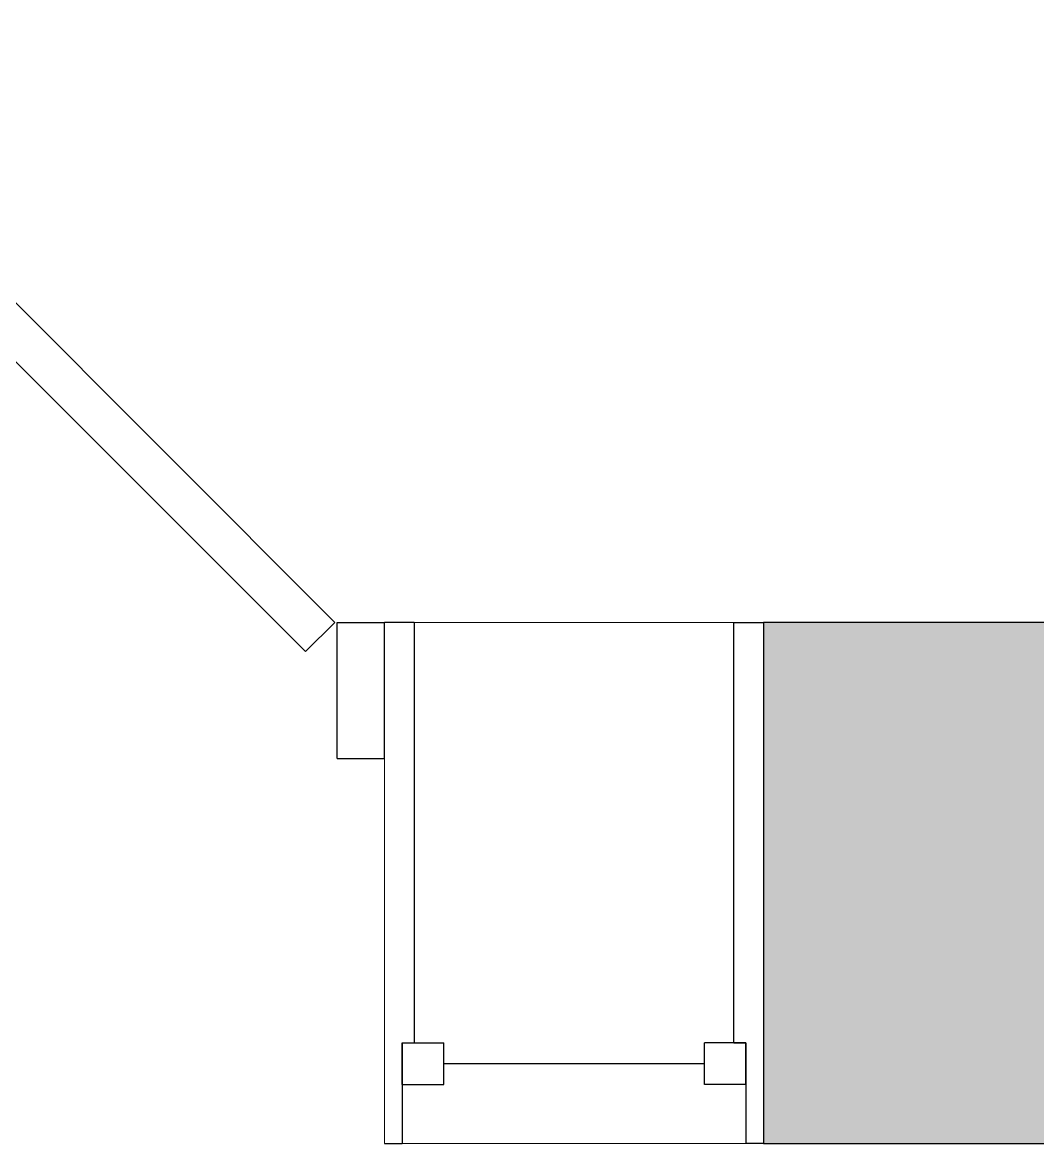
# Model space of a CAD drawing. Header units: inches. Extents: x -1176 to 1551, y -3558 to 978.
# Drawn here: x -453.01 to -410.16, y 84.47 to 131.79 of the extents above; entities that cross this region are included whole.
import ezdxf

# ---------------------------------------------------------------- set-up
doc = ezdxf.new("R2010")
doc.units = ezdxf.units.IN
doc.header["$MEASUREMENT"] = 0
for name, color, linetype, lineweight in [('A-DOOR', 31, 'Continuous', 18), ('A-DOOR-FRAM', 31, 'Continuous', 30), ('A-GLAZ', 151, 'Continuous', 18), ('A-WALL', 113, 'Continuous', 18), ('A-WALL-PATT', 111, 'Continuous', 18)]:
    doc.layers.add(name, color=color, linetype=linetype, lineweight=lineweight)

# ---------------------------------------------------------------- blocks, each defined once
blk = doc.blocks.new('Single Flush - D9 3_ X 8_-7610145-1st Floor Demo')
at = {"layer": 'A-DOOR', "color": 8, "lineweight": 30}
for p, q in [((-7.417, 36.323), (-8.654, 35.086)), ((17.906, 11), (-7.417, 36.323)), ((-8.654, 35.086), (16.669, 9.763)), ((16.669, 9.763), (17.906, 11))]:
    blk.add_line(p, q, dxfattribs=at)
at = {"layer": 'A-DOOR', "lineweight": 9}
blk.add_arc((17.906, 11), 35.812, 135, 180.5, dxfattribs=at)
at = {"layer": 'A-DOOR-FRAM', "color": 8}
for p, q in [((-20, 5.25), (-20, 11)), ((-20, 11), (-18, 11)), ((-18, 5.25), (-18, 11)), ((18, 5.25), (18, 11)), ((18, 11), (20, 11)), ((20, 5.25), (20, 11)), ((-20, 5.25), (-18, 5.25)), ((18, 5.25), (20, 5.25))]:
    blk.add_line(p, q, dxfattribs=at)
blk = doc.blocks.new('Double Hung - 16_ x 72_-6975636-1st Floor Demo')
at = {"layer": 'A-GLAZ', "color": 8, "lineweight": 30}
for p, q in [((-6.75, 11), (-8, 11)), ((-6.75, 11), (-6.75, -6.75)), ((6.75, 11), (8, 11)), ((6.75, -6.75), (6.75, 11)), ((-7.25, -6.75), (-5.5, -6.75)), ((-7.25, -8.5), (-7.25, -6.75)), ((-7.25, -6.75), (-6.75, -6.75)), ((-7.25, -6.75), (-7.25, -11)), ((-5.5, -8.5), (-5.5, -6.75)), ((5.5, -8.5), (5.5, -6.75)), ((7.25, -6.75), (5.5, -6.75)), ((6.75, -6.75), (7.25, -6.75)), ((7.25, -8.5), (7.25, -6.75)), ((7.25, -6.75), (7.25, -11)), ((-5.5, -7.625), (5.5, -7.625)), ((-7.25, -8.5), (-5.5, -8.5)), ((7.25, -8.5), (5.5, -8.5)), ((-8, -11), (-7.25, -11)), ((8, -11), (7.25, -11))]:
    blk.add_line(p, q, dxfattribs=at)

msp = doc.modelspace()

# ---------------------------------------------------------------- hatches: boundary and pattern name
at = {"layer": 'A-WALL-PATT', "lineweight": 9}
h = msp.add_hatch(color=7, dxfattribs=at)
h.paths.add_polyline_path([(-62.385, 84.468), (-50.285, 84.468), (-50.285, 106.468), (-70.385, 106.468), (-70.385, 84.468)], flags=0)
h.paths.add_polyline_path([(-154.385, 84.468), (-154.385, 106.468), (-287.019, 106.468), (-287.019, 84.468), (-192.478, 84.468)], flags=0)
h.paths.add_polyline_path([(1.715, 84.468), (1.715, 106.468), (-16.285, 106.468), (-16.285, 84.468), (-4.412, 84.468)], flags=0)
h.paths.add_polyline_path([(-380.543, 84.468), (-327.071, 84.468), (-327.071, 106.468), (-421.725, 106.468), (-421.725, 84.468), (-404.051, 84.468)], flags=0)
h.paths.add_polyline_path([(-568.609, 84.468), (-493.725, 84.468), (-493.725, 106.468), (-570.071, 106.468), (-570.071, 84.468)], flags=0)

# ---------------------------------------------------------------- linework, layer by layer
at = {"layer": 'A-WALL', "lineweight": 9}
for p, q in [((-437.725, 106.468), (-421.725, 106.468)), ((-437.725, 106.468), (-437.725, 84.468)), ((-421.725, 84.468), (-437.725, 84.468))]:
    msp.add_line(p, q, dxfattribs=at)
at = {"layer": 'A-WALL', "color": 8, "lineweight": 30}
for p, q in [((-358.959, 106.468), (-421.725, 106.468)), ((-421.725, 106.468), (-421.725, 84.468)), ((-421.725, 84.468), (-327.071, 84.468))]:
    msp.add_line(p, q, dxfattribs=at)

# ---------------------------------------------------------------- block references
at = {"layer": 'A-DOOR'}
msp.add_blockref('Single Flush - D9 3_ X 8_-7610145-1st Floor Demo', (-457.725, 95.468), dxfattribs=at)
at = {"layer": 'A-GLAZ'}
msp.add_blockref('Double Hung - 16_ x 72_-6975636-1st Floor Demo', (-429.725, 95.468), dxfattribs=at)

doc.saveas('drawing.dxf')
